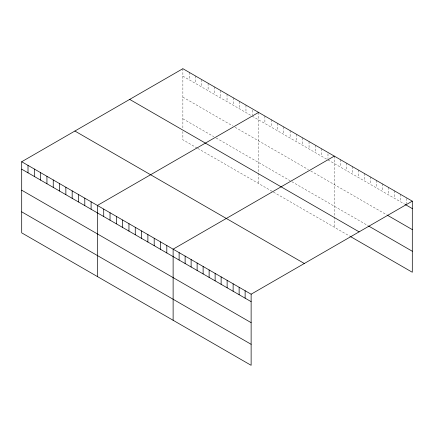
<?xml version="1.0" encoding="UTF-8"?>
<svg xmlns="http://www.w3.org/2000/svg" width="434" height="434" viewBox="0 0 434 434"><rect width="100%" height="100%" fill="white"/><g stroke="black" fill="none" stroke-linecap="round" stroke-linejoin="round"><path stroke-width="0.33" stroke-dasharray="2.17 1.63" d="M182.871 76.134L251.129 115.536M252.273 116.203L326.84 159.251M327.985 159.913L404.662 204.181M182.871 97.14L232.77 125.952M235.065 127.276L308.482 169.661M310.777 170.991L386.661 214.797M182.871 118.791L213.843 136.672M216.137 137.996L290.129 180.712M291.849 181.71L368.113 225.74M197.21 148.081L182.871 139.802L182.871 131.524M197.785 148.412L272.921 191.79M273.496 192.121L350.113 236.356M406.3 198.36L406.3 203.774M400.3 194.22L400.3 201.664M394.3 190.754L394.3 198.197M388.3 187.293L388.3 194.736M382.3 183.826L382.3 191.269M376.3 180.36L376.3 187.803M370.3 176.898L370.3 184.341M364.294 173.432L364.294 180.875M358.294 169.971L358.294 177.414M352.294 166.504L352.294 173.947M346.294 163.038L346.294 170.486M340.294 159.576L340.294 167.019M334.294 156.11L334.294 216.398M334.294 217.038L334.294 227.226M327.985 153.82L327.985 158.556M321.675 148.824L321.675 156.267M315.366 145.184L315.366 152.627M309.057 141.544L309.057 148.987M302.748 137.898L302.748 145.341M296.438 134.258L296.438 141.701M290.129 130.612L290.129 138.055M283.82 126.972L283.82 134.415M277.51 123.327L277.51 130.77M271.201 119.686L271.201 127.129M264.892 116.041L264.892 123.484M258.583 112.401L258.583 172.689M258.583 173.323L258.583 183.511M252.273 110.111L252.273 114.847M245.964 105.115L245.964 112.558M239.655 101.475L239.655 108.918M233.346 97.829L233.346 105.272M227.036 94.189L227.036 101.632M220.727 90.543L220.727 97.986M214.418 86.903L214.418 94.346M208.108 83.257L208.108 90.701M201.799 79.617L201.799 87.06M195.49 75.972L195.49 83.415M189.181 72.332L189.181 79.775M182.871 68.686L182.871 128.979"/><path stroke-width="0.65" d="M21.7 161.741L251.129 294.198L251.129 365.314L21.7 232.852L21.7 161.741L182.871 68.686L412.3 201.148L412.3 272.259L350.661 236.671M258.583 112.401L97.411 205.45L97.411 276.567M334.294 156.11L173.123 249.165L173.123 320.276M251.129 294.198L412.3 201.148M405.21 204.495L412.3 208.591M387.209 215.112L412.3 229.602M368.661 226.054L412.3 251.248M129.685 99.397L359.113 231.854M74.887 131.035L304.315 263.492M21.7 169.184L251.129 301.641M21.7 190.195L251.129 322.652M21.7 211.841L251.129 344.303M245.129 290.737L245.129 298.18M239.129 287.27L239.129 294.713M233.129 283.809L233.129 291.252M227.128 280.342L227.128 287.785M221.128 276.876L221.128 284.319M215.123 273.415L215.123 280.858M209.123 269.948L209.123 277.391M203.123 266.487L203.123 273.93M197.123 263.02L197.123 270.463M191.123 259.554L191.123 267.002M185.123 256.093L185.123 263.536M179.123 252.626L179.123 260.069M166.813 245.519L166.813 252.962M160.504 241.879L160.504 249.322M154.195 238.233L154.195 245.677M147.886 234.593L147.886 242.036M141.576 230.948L141.576 238.396M135.267 227.308L135.267 234.751M128.958 223.667L128.958 231.11M122.648 220.022L122.648 227.465M116.339 216.382L116.339 223.825M110.03 212.736L110.03 220.179M103.721 209.096L103.721 216.539M91.102 201.81L91.102 209.253M84.793 198.164L84.793 205.607M78.483 194.524L78.483 201.967M72.174 190.884L72.174 198.327M65.865 187.238L65.865 194.682M59.556 183.598L59.556 191.041M53.246 179.953L53.246 187.396M46.937 176.312L46.937 183.756M40.628 172.667L40.628 180.11M34.319 169.027L34.319 176.47M28.009 165.381L28.009 172.824"/></g></svg>
